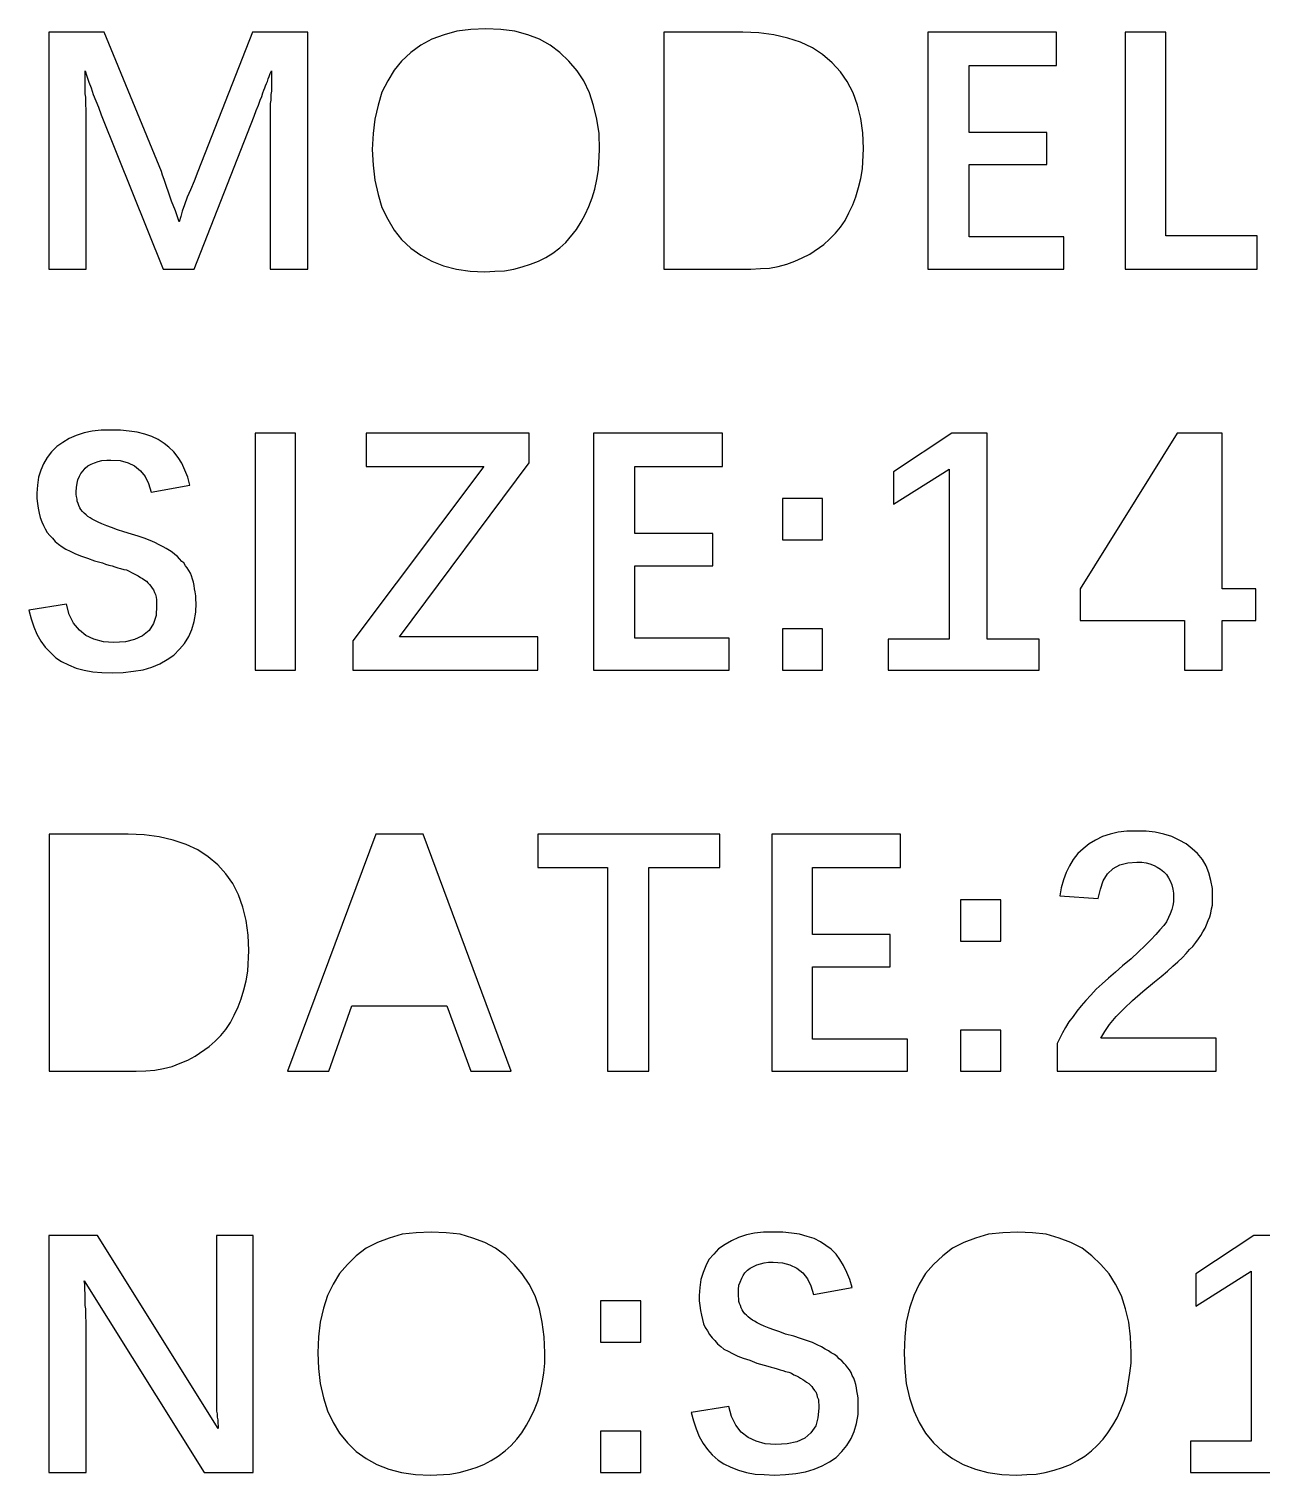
# Model space of a CAD drawing. Extents: x 48 to 223, y -90 to 79.
# Drawn here: x 48.34 to 71.31, y -89.19 to -62.22 of the extents above; entities that cross this region are included whole.
import ezdxf

# ---------------------------------------------------------------- set-up
doc = ezdxf.new("R2010")
doc.units = 0
doc.header["$MEASUREMENT"] = 0
doc.layers.get('0').update_dxf_attribs({"linetype": 'CONTINUOUS'})

msp = doc.modelspace()

# ---------------------------------------------------------------- linework, layer by layer
for points in [[(50.81, -64.88), (49.74, -62.28), (49.74, -62.28), (48.71, -62.28), (48.71, -62.28), (48.71, -66.7), (48.71, -66.7), (49.41, -66.7), (49.41, -66.7), (49.41, -63.77), (49.41, -63.77), (49.41, -63.71), (49.41, -63.71), (49.4, -63.65), (49.4, -63.65), (49.4, -63.6), (49.4, -63.6), (49.4, -63.54), (49.4, -63.54), (49.4, -63.49), (49.4, -63.49), (49.39, -63.43), (49.39, -63.43), (49.39, -63.38), (49.39, -63.38), (49.39, -63.33), (49.39, -63.33), (49.39, -63.27), (49.39, -63.27), (49.39, -63.21), (49.39, -63.21), (49.39, -63.16), (49.39, -63.16), (49.39, -63.1), (49.39, -63.1), (49.39, -63.05), (49.39, -63.05), (49.39, -63), (49.39, -63), (49.42, -63.1), (49.42, -63.1), (49.46, -63.21), (49.46, -63.21), (49.5, -63.32), (49.5, -63.32), (49.54, -63.44), (49.54, -63.44), (49.59, -63.56), (49.59, -63.56), (49.64, -63.68), (49.64, -63.68), (49.69, -63.82), (49.69, -63.82), (50.84, -66.7), (50.84, -66.7), (51.42, -66.7), (51.42, -66.7), (52.54, -63.85), (52.54, -63.85), (52.58, -63.74), (52.58, -63.74), (52.62, -63.64), (52.62, -63.64), (52.65, -63.55), (52.65, -63.55), (52.68, -63.48), (52.68, -63.48), (52.7, -63.41), (52.7, -63.41), (52.72, -63.36), (52.72, -63.36), (52.74, -63.32), (52.74, -63.32), (52.75, -63.28), (52.75, -63.28), (52.77, -63.24), (52.77, -63.24), (52.79, -63.2), (52.79, -63.2), (52.8, -63.15), (52.8, -63.15), (52.82, -63.11), (52.82, -63.11), (52.84, -63.05), (52.84, -63.05), (52.86, -63), (52.86, -63), (52.86, -63.05), (52.86, -63.05), (52.86, -63.1), (52.86, -63.1), (52.86, -63.16), (52.86, -63.16), (52.86, -63.21), (52.86, -63.21), (52.86, -63.27), (52.86, -63.27), (52.86, -63.33), (52.86, -63.33), (52.86, -63.38), (52.86, -63.38), (52.85, -63.44), (52.85, -63.44), (52.85, -63.49), (52.85, -63.49), (52.85, -63.55), (52.85, -63.55), (52.84, -63.61), (52.84, -63.61), (52.84, -63.66), (52.84, -63.66), (52.84, -63.71), (52.84, -63.71), (52.84, -63.77), (52.84, -63.77), (52.84, -66.7), (52.84, -66.7), (53.54, -66.7), (53.54, -66.7), (53.54, -62.28), (53.54, -62.28), (52.51, -62.28), (52.51, -62.28), (51.49, -64.88), (51.49, -64.88), (51.42, -65.06), (51.42, -65.06), (51.35, -65.22), (51.35, -65.22), (51.29, -65.36), (51.29, -65.36), (51.24, -65.5), (51.24, -65.5), (51.2, -65.62), (51.2, -65.62), (51.17, -65.72), (51.17, -65.72), (51.14, -65.82), (51.14, -65.82), (51.07, -65.61), (51.07, -65.61), (51, -65.43), (51, -65.43), (50.95, -65.28), (50.95, -65.28), (50.9, -65.14), (50.9, -65.14), (50.86, -65.03), (50.86, -65.03), (50.83, -64.95), (50.83, -64.95), (50.81, -64.88)], [(56.86, -62.22), (56.58, -62.23), (56.58, -62.23), (56.32, -62.26), (56.32, -62.26), (56.08, -62.33), (56.08, -62.33), (55.85, -62.41), (55.85, -62.41), (55.65, -62.52), (55.65, -62.52), (55.46, -62.66), (55.46, -62.66), (55.29, -62.82), (55.29, -62.82), (55.15, -62.99), (55.15, -62.99), (55.03, -63.19), (55.03, -63.19), (54.92, -63.4), (54.92, -63.4), (54.85, -63.64), (54.85, -63.64), (54.79, -63.9), (54.79, -63.9), (54.76, -64.17), (54.76, -64.17), (54.74, -64.47), (54.74, -64.47), (54.76, -64.76), (54.76, -64.76), (54.79, -65.04), (54.79, -65.04), (54.85, -65.31), (54.85, -65.31), (54.92, -65.55), (54.92, -65.55), (55.03, -65.77), (55.03, -65.77), (55.15, -65.97), (55.15, -65.97), (55.29, -66.15), (55.29, -66.15), (55.46, -66.31), (55.46, -66.31), (55.65, -66.44), (55.65, -66.44), (55.85, -66.55), (55.85, -66.55), (56.07, -66.64), (56.07, -66.64), (56.31, -66.7), (56.31, -66.7), (56.57, -66.74), (56.57, -66.74), (56.84, -66.75), (56.84, -66.75), (57.03, -66.74), (57.03, -66.74), (57.21, -66.73), (57.21, -66.73), (57.38, -66.7), (57.38, -66.7), (57.54, -66.66), (57.54, -66.66), (57.69, -66.61), (57.69, -66.61), (57.84, -66.55), (57.84, -66.55), (57.98, -66.48), (57.98, -66.48), (58.11, -66.4), (58.11, -66.4), (58.24, -66.3), (58.24, -66.3), (58.35, -66.2), (58.35, -66.2), (58.55, -65.96), (58.55, -65.96), (58.64, -65.82), (58.64, -65.82), (58.71, -65.68), (58.71, -65.68), (58.78, -65.53), (58.78, -65.53), (58.84, -65.37), (58.84, -65.37), (58.89, -65.21), (58.89, -65.21), (58.93, -65.03), (58.93, -65.03), (58.96, -64.85), (58.96, -64.85), (58.98, -64.47), (58.98, -64.47), (58.97, -64.17), (58.97, -64.17), (58.93, -63.9), (58.93, -63.9), (58.87, -63.65), (58.87, -63.65), (58.79, -63.41), (58.79, -63.41), (58.69, -63.19), (58.69, -63.19), (58.56, -63), (58.56, -63), (58.41, -62.82), (58.41, -62.82), (58.24, -62.66), (58.24, -62.66), (58.06, -62.52), (58.06, -62.52), (57.86, -62.41), (57.86, -62.41), (57.64, -62.33), (57.64, -62.33), (57.4, -62.26), (57.4, -62.26), (57.14, -62.23), (57.14, -62.23), (56.86, -62.22)], [(61.65, -62.28), (60.18, -62.28), (60.18, -62.28), (60.18, -66.7), (60.18, -66.7), (61.8, -66.7), (61.8, -66.7), (61.98, -66.69), (61.98, -66.69), (62.15, -66.68), (62.15, -66.68), (62.31, -66.65), (62.31, -66.65), (62.47, -66.61), (62.47, -66.61), (62.62, -66.55), (62.62, -66.55), (62.76, -66.49), (62.76, -66.49), (62.9, -66.42), (62.9, -66.42), (63.16, -66.24), (63.16, -66.24), (63.27, -66.14), (63.27, -66.14), (63.38, -66.03), (63.38, -66.03), (63.47, -65.92), (63.47, -65.92), (63.56, -65.79), (63.56, -65.79), (63.63, -65.65), (63.63, -65.65), (63.7, -65.5), (63.7, -65.5), (63.76, -65.35), (63.76, -65.35), (63.81, -65.18), (63.81, -65.18), (63.85, -65.01), (63.85, -65.01), (63.88, -64.83), (63.88, -64.83), (63.9, -64.45), (63.9, -64.45), (63.89, -64.16), (63.89, -64.16), (63.85, -63.89), (63.85, -63.89), (63.79, -63.64), (63.79, -63.64), (63.71, -63.41), (63.71, -63.41), (63.6, -63.2), (63.6, -63.2), (63.47, -63.02), (63.47, -63.02), (63.32, -62.85), (63.32, -62.85), (63.14, -62.7), (63.14, -62.7), (62.95, -62.57), (62.95, -62.57), (62.73, -62.47), (62.73, -62.47), (62.49, -62.39), (62.49, -62.39), (62.23, -62.33), (62.23, -62.33), (61.95, -62.29), (61.95, -62.29), (61.65, -62.28)], [(65.1, -66.7), (67.64, -66.7), (67.64, -66.7), (67.64, -66.1), (67.64, -66.1), (65.87, -66.1), (65.87, -66.1), (65.87, -64.75), (65.87, -64.75), (67.32, -64.75), (67.32, -64.75), (67.32, -64.15), (67.32, -64.15), (65.87, -64.15), (65.87, -64.15), (65.87, -62.9), (65.87, -62.9), (67.5, -62.9), (67.5, -62.9), (67.5, -62.28), (67.5, -62.28), (65.1, -62.28), (65.1, -62.28), (65.1, -66.7)], [(69.54, -66.08), (69.54, -62.28), (69.54, -62.28), (68.78, -62.28), (68.78, -62.28), (68.78, -66.7), (68.78, -66.7), (71.24, -66.7), (71.24, -66.7), (71.24, -66.08), (71.24, -66.08), (69.54, -66.08)], [(51.45, -73.1), (51.46, -72.93), (51.46, -72.93), (51.45, -72.86), (51.45, -72.86), (51.45, -72.79), (51.45, -72.79), (51.44, -72.72), (51.44, -72.72), (51.43, -72.66), (51.43, -72.66), (51.42, -72.6), (51.42, -72.6), (51.41, -72.54), (51.41, -72.54), (51.39, -72.48), (51.39, -72.48), (51.37, -72.42), (51.37, -72.42), (51.35, -72.37), (51.35, -72.37), (51.32, -72.32), (51.32, -72.32), (51.29, -72.27), (51.29, -72.27), (51.26, -72.23), (51.26, -72.23), (51.23, -72.18), (51.23, -72.18), (51.19, -72.15), (51.19, -72.15), (51.15, -72.1), (51.15, -72.1), (51.11, -72.06), (51.11, -72.06), (51.06, -72.02), (51.06, -72.02), (51.01, -71.98), (51.01, -71.98), (50.96, -71.95), (50.96, -71.95), (50.9, -71.91), (50.9, -71.91), (50.84, -71.88), (50.84, -71.88), (50.77, -71.84), (50.77, -71.84), (50.69, -71.8), (50.69, -71.8), (50.6, -71.76), (50.6, -71.76), (50.49, -71.72), (50.49, -71.72), (50.38, -71.68), (50.38, -71.68), (50.25, -71.64), (50.25, -71.64), (50.11, -71.6), (50.11, -71.6), (49.99, -71.56), (49.99, -71.56), (49.88, -71.52), (49.88, -71.52), (49.79, -71.49), (49.79, -71.49), (49.7, -71.45), (49.7, -71.45), (49.63, -71.42), (49.63, -71.42), (49.57, -71.39), (49.57, -71.39), (49.52, -71.36), (49.52, -71.36), (49.48, -71.34), (49.48, -71.34), (49.44, -71.31), (49.44, -71.31), (49.41, -71.28), (49.41, -71.28), (49.37, -71.25), (49.37, -71.25), (49.34, -71.22), (49.34, -71.22), (49.31, -71.18), (49.31, -71.18), (49.29, -71.15), (49.29, -71.15), (49.27, -71.11), (49.27, -71.11), (49.26, -71.07), (49.26, -71.07), (49.24, -71.03), (49.24, -71.03), (49.24, -70.99), (49.24, -70.99), (49.23, -70.94), (49.23, -70.94), (49.22, -70.9), (49.22, -70.9), (49.22, -70.85), (49.22, -70.85), (49.23, -70.77), (49.23, -70.77), (49.24, -70.69), (49.24, -70.69), (49.25, -70.63), (49.25, -70.63), (49.28, -70.56), (49.28, -70.56), (49.31, -70.51), (49.31, -70.51), (49.35, -70.46), (49.35, -70.46), (49.39, -70.41), (49.39, -70.41), (49.44, -70.37), (49.44, -70.37), (49.5, -70.34), (49.5, -70.34), (49.56, -70.31), (49.56, -70.31), (49.63, -70.29), (49.63, -70.29), (49.7, -70.27), (49.7, -70.27), (49.79, -70.26), (49.79, -70.26), (49.87, -70.26), (49.87, -70.26), (50.04, -70.27), (50.04, -70.27), (50.19, -70.31), (50.19, -70.31), (50.31, -70.37), (50.31, -70.37), (50.42, -70.46), (50.42, -70.46), (50.51, -70.57), (50.51, -70.57), (50.57, -70.7), (50.57, -70.7), (50.62, -70.86), (50.62, -70.86), (51.34, -70.73), (51.34, -70.73), (51.3, -70.58), (51.3, -70.58), (51.25, -70.45), (51.25, -70.45), (51.19, -70.32), (51.19, -70.32), (51.12, -70.21), (51.12, -70.21), (51.04, -70.11), (51.04, -70.11), (50.95, -70.02), (50.95, -70.02), (50.86, -69.95), (50.86, -69.95), (50.75, -69.88), (50.75, -69.88), (50.63, -69.82), (50.63, -69.82), (50.5, -69.78), (50.5, -69.78), (50.36, -69.74), (50.36, -69.74), (50.21, -69.72), (50.21, -69.72), (50.05, -69.7), (50.05, -69.7), (49.87, -69.7), (49.87, -69.7), (49.69, -69.7), (49.69, -69.7), (49.52, -69.72), (49.52, -69.72), (49.37, -69.75), (49.37, -69.75), (49.22, -69.8), (49.22, -69.8), (49.09, -69.86), (49.09, -69.86), (48.97, -69.93), (48.97, -69.93), (48.86, -70.01), (48.86, -70.01), (48.76, -70.11), (48.76, -70.11), (48.68, -70.21), (48.68, -70.21), (48.61, -70.33), (48.61, -70.33), (48.56, -70.45), (48.56, -70.45), (48.52, -70.58), (48.52, -70.58), (48.5, -70.73), (48.5, -70.73), (48.49, -70.88), (48.49, -70.88), (48.49, -70.98), (48.49, -70.98), (48.5, -71.07), (48.5, -71.07), (48.51, -71.16), (48.51, -71.16), (48.53, -71.25), (48.53, -71.25), (48.55, -71.33), (48.55, -71.33), (48.58, -71.41), (48.58, -71.41), (48.61, -71.48), (48.61, -71.48), (48.64, -71.54), (48.64, -71.54), (48.68, -71.61), (48.68, -71.61), (48.73, -71.67), (48.73, -71.67), (48.78, -71.72), (48.78, -71.72), (48.83, -71.78), (48.83, -71.78), (48.89, -71.83), (48.89, -71.83), (48.96, -71.88), (48.96, -71.88), (49.03, -71.92), (49.03, -71.92), (49.11, -71.96), (49.11, -71.96), (49.21, -72.01), (49.21, -72.01), (49.32, -72.05), (49.32, -72.05), (49.43, -72.09), (49.43, -72.09), (49.56, -72.14), (49.56, -72.14), (49.71, -72.18), (49.71, -72.18), (49.77, -72.2), (49.77, -72.2), (49.83, -72.22), (49.83, -72.22), (49.89, -72.23), (49.89, -72.23), (49.94, -72.25), (49.94, -72.25), (50, -72.27), (50, -72.27), (50.05, -72.28), (50.05, -72.28), (50.11, -72.3), (50.11, -72.3), (50.16, -72.31), (50.16, -72.31), (50.21, -72.33), (50.21, -72.33), (50.25, -72.36), (50.25, -72.36), (50.3, -72.38), (50.3, -72.38), (50.34, -72.4), (50.34, -72.4), (50.38, -72.42), (50.38, -72.42), (50.42, -72.45), (50.42, -72.45), (50.46, -72.47), (50.46, -72.47), (50.5, -72.5), (50.5, -72.5), (50.53, -72.52), (50.53, -72.52), (50.56, -72.55), (50.56, -72.55), (50.59, -72.58), (50.59, -72.58), (50.61, -72.61), (50.61, -72.61), (50.64, -72.65), (50.64, -72.65), (50.66, -72.68), (50.66, -72.68), (50.68, -72.73), (50.68, -72.73), (50.7, -72.77), (50.7, -72.77), (50.71, -72.82), (50.71, -72.82), (50.72, -72.87), (50.72, -72.87), (50.72, -72.92), (50.72, -72.92), (50.72, -72.98), (50.72, -72.98), (50.71, -73.16), (50.71, -73.16), (50.66, -73.31), (50.66, -73.31), (50.58, -73.44), (50.58, -73.44), (50.46, -73.54), (50.46, -73.54), (50.31, -73.61), (50.31, -73.61), (50.14, -73.65), (50.14, -73.65), (49.92, -73.66), (49.92, -73.66), (49.73, -73.65), (49.73, -73.65), (49.55, -73.6), (49.55, -73.6), (49.4, -73.53), (49.4, -73.53), (49.28, -73.43), (49.28, -73.43), (49.17, -73.3), (49.17, -73.3), (49.09, -73.14), (49.09, -73.14), (49.04, -72.95), (49.04, -72.95), (48.34, -73.06), (48.34, -73.06), (48.38, -73.22), (48.38, -73.22), (48.43, -73.37), (48.43, -73.37), (48.49, -73.51), (48.49, -73.51), (48.56, -73.64), (48.56, -73.64), (48.64, -73.75), (48.64, -73.75), (48.74, -73.85), (48.74, -73.85), (48.84, -73.95), (48.84, -73.95), (48.95, -74.02), (48.95, -74.02), (49.08, -74.08), (49.08, -74.08), (49.22, -74.14), (49.22, -74.14), (49.37, -74.18), (49.37, -74.18), (49.53, -74.21), (49.53, -74.21), (49.7, -74.22), (49.7, -74.22), (49.89, -74.23), (49.89, -74.23), (50.1, -74.22), (50.1, -74.22), (50.29, -74.2), (50.29, -74.2), (50.47, -74.17), (50.47, -74.17), (50.63, -74.12), (50.63, -74.12), (50.78, -74.06), (50.78, -74.06), (50.92, -73.98), (50.92, -73.98), (51.04, -73.9), (51.04, -73.9), (51.15, -73.79), (51.15, -73.79), (51.24, -73.68), (51.24, -73.68), (51.32, -73.55), (51.32, -73.55), (51.38, -73.42), (51.38, -73.42), (51.42, -73.27), (51.42, -73.27), (51.45, -73.1)], [(52.56, -74.18), (53.31, -74.18), (53.31, -74.18), (53.31, -69.76), (53.31, -69.76), (52.56, -69.76), (52.56, -69.76), (52.56, -74.18)], [(54.38, -73.63), (54.38, -74.18), (54.38, -74.18), (57.83, -74.18), (57.83, -74.18), (57.83, -73.56), (57.83, -73.56), (55.25, -73.56), (55.25, -73.56), (57.67, -70.31), (57.67, -70.31), (57.67, -69.76), (57.67, -69.76), (54.63, -69.76), (54.63, -69.76), (54.63, -70.38), (54.63, -70.38), (56.82, -70.38), (56.82, -70.38), (54.38, -73.63)], [(58.87, -74.18), (61.4, -74.18), (61.4, -74.18), (61.4, -73.58), (61.4, -73.58), (59.64, -73.58), (59.64, -73.58), (59.64, -72.23), (59.64, -72.23), (61.09, -72.23), (61.09, -72.23), (61.09, -71.63), (61.09, -71.63), (59.64, -71.63), (59.64, -71.63), (59.64, -70.38), (59.64, -70.38), (61.27, -70.38), (61.27, -70.38), (61.27, -69.76), (61.27, -69.76), (58.87, -69.76), (58.87, -69.76), (58.87, -74.18)], [(65.5, -73.6), (64.36, -73.6), (64.36, -73.6), (64.36, -74.18), (64.36, -74.18), (67.18, -74.18), (67.18, -74.18), (67.18, -73.6), (67.18, -73.6), (66.21, -73.6), (66.21, -73.6), (66.21, -69.76), (66.21, -69.76), (65.55, -69.76), (65.55, -69.76), (64.46, -70.48), (64.46, -70.48), (64.46, -71.08), (64.46, -71.08), (65.5, -70.43), (65.5, -70.43), (65.5, -73.6)], [(70.59, -69.76), (69.75, -69.76), (69.75, -69.76), (67.94, -72.66), (67.94, -72.66), (67.94, -73.25), (67.94, -73.25), (69.89, -73.25), (69.89, -73.25), (69.89, -74.18), (69.89, -74.18), (70.59, -74.18), (70.59, -74.18), (70.59, -73.25), (70.59, -73.25), (71.22, -73.25), (71.22, -73.25), (71.22, -72.66), (71.22, -72.66), (70.59, -72.66), (70.59, -72.66), (70.59, -69.76)], [(62.39, -70.98), (62.39, -71.75), (62.39, -71.75), (63.14, -71.75), (63.14, -71.75), (63.14, -70.98), (63.14, -70.98), (62.39, -70.98)], [(62.39, -73.41), (62.39, -74.18), (62.39, -74.18), (63.14, -74.18), (63.14, -74.18), (63.14, -73.41), (63.14, -73.41), (62.39, -73.41)], [(50.19, -77.24), (48.72, -77.24), (48.72, -77.24), (48.72, -81.66), (48.72, -81.66), (50.34, -81.66), (50.34, -81.66), (50.52, -81.65), (50.52, -81.65), (50.69, -81.64), (50.69, -81.64), (50.85, -81.61), (50.85, -81.61), (51.01, -81.57), (51.01, -81.57), (51.16, -81.51), (51.16, -81.51), (51.3, -81.45), (51.3, -81.45), (51.44, -81.38), (51.44, -81.38), (51.7, -81.2), (51.7, -81.2), (51.81, -81.1), (51.81, -81.1), (51.92, -80.99), (51.92, -80.99), (52.01, -80.88), (52.01, -80.88), (52.1, -80.75), (52.1, -80.75), (52.17, -80.61), (52.17, -80.61), (52.24, -80.46), (52.24, -80.46), (52.3, -80.31), (52.3, -80.31), (52.35, -80.14), (52.35, -80.14), (52.39, -79.97), (52.39, -79.97), (52.42, -79.79), (52.42, -79.79), (52.44, -79.41), (52.44, -79.41), (52.43, -79.12), (52.43, -79.12), (52.39, -78.85), (52.39, -78.85), (52.33, -78.6), (52.33, -78.6), (52.25, -78.37), (52.25, -78.37), (52.14, -78.16), (52.14, -78.16), (52.01, -77.98), (52.01, -77.98), (51.86, -77.81), (51.86, -77.81), (51.68, -77.66), (51.68, -77.66), (51.49, -77.53), (51.49, -77.53), (51.27, -77.43), (51.27, -77.43), (51.03, -77.35), (51.03, -77.35), (50.77, -77.29), (50.77, -77.29), (50.49, -77.25), (50.49, -77.25), (50.19, -77.24)], [(55.69, -77.24), (54.81, -77.24), (54.81, -77.24), (53.16, -81.66), (53.16, -81.66), (53.93, -81.66), (53.93, -81.66), (54.36, -80.44), (54.36, -80.44), (56.13, -80.44), (56.13, -80.44), (56.58, -81.66), (56.58, -81.66), (57.33, -81.66), (57.33, -81.66), (55.69, -77.24)], [(61.22, -77.86), (61.22, -77.24), (61.22, -77.24), (57.83, -77.24), (57.83, -77.24), (57.83, -77.86), (57.83, -77.86), (59.13, -77.86), (59.13, -77.86), (59.13, -81.66), (59.13, -81.66), (59.9, -81.66), (59.9, -81.66), (59.9, -77.86), (59.9, -77.86), (61.22, -77.86)], [(62.19, -81.66), (64.72, -81.66), (64.72, -81.66), (64.72, -81.06), (64.72, -81.06), (62.95, -81.06), (62.95, -81.06), (62.95, -79.71), (62.95, -79.71), (64.4, -79.71), (64.4, -79.71), (64.4, -79.11), (64.4, -79.11), (62.95, -79.11), (62.95, -79.11), (62.95, -77.86), (62.95, -77.86), (64.59, -77.86), (64.59, -77.86), (64.59, -77.24), (64.59, -77.24), (62.19, -77.24), (62.19, -77.24), (62.19, -81.66)], [(67.51, -81.14), (67.51, -81.66), (67.51, -81.66), (70.48, -81.66), (70.48, -81.66), (70.48, -81.04), (70.48, -81.04), (68.33, -81.04), (68.33, -81.04), (68.4, -80.92), (68.4, -80.92), (68.49, -80.79), (68.49, -80.79), (68.61, -80.64), (68.61, -80.64), (68.76, -80.49), (68.76, -80.49), (68.92, -80.34), (68.92, -80.34), (69.11, -80.17), (69.11, -80.17), (69.33, -79.99), (69.33, -79.99), (69.45, -79.89), (69.45, -79.89), (69.57, -79.79), (69.57, -79.79), (69.67, -79.7), (69.67, -79.7), (69.76, -79.62), (69.76, -79.62), (69.85, -79.54), (69.85, -79.54), (69.92, -79.46), (69.92, -79.46), (69.98, -79.39), (69.98, -79.39), (70.04, -79.33), (70.04, -79.33), (70.1, -79.26), (70.1, -79.26), (70.15, -79.19), (70.15, -79.19), (70.19, -79.13), (70.19, -79.13), (70.23, -79.06), (70.23, -79.06), (70.27, -78.99), (70.27, -78.99), (70.3, -78.93), (70.3, -78.93), (70.33, -78.85), (70.33, -78.85), (70.36, -78.78), (70.36, -78.78), (70.38, -78.71), (70.38, -78.71), (70.39, -78.63), (70.39, -78.63), (70.41, -78.56), (70.41, -78.56), (70.41, -78.48), (70.41, -78.48), (70.41, -78.41), (70.41, -78.41), (70.41, -78.25), (70.41, -78.25), (70.38, -78.1), (70.38, -78.1), (70.34, -77.96), (70.34, -77.96), (70.29, -77.83), (70.29, -77.83), (70.22, -77.71), (70.22, -77.71), (70.13, -77.6), (70.13, -77.6), (70.03, -77.51), (70.03, -77.51), (69.92, -77.42), (69.92, -77.42), (69.79, -77.35), (69.79, -77.35), (69.65, -77.28), (69.65, -77.28), (69.5, -77.24), (69.5, -77.24), (69.34, -77.2), (69.34, -77.2), (69.17, -77.18), (69.17, -77.18), (68.98, -77.18), (68.98, -77.18), (68.81, -77.18), (68.81, -77.18), (68.65, -77.2), (68.65, -77.2), (68.5, -77.24), (68.5, -77.24), (68.36, -77.28), (68.36, -77.28), (68.23, -77.35), (68.23, -77.35), (68.11, -77.42), (68.11, -77.42), (68, -77.51), (68, -77.51), (67.9, -77.6), (67.9, -77.6), (67.81, -77.71), (67.81, -77.71), (67.74, -77.83), (67.74, -77.83), (67.68, -77.95), (67.68, -77.95), (67.63, -78.09), (67.63, -78.09), (67.59, -78.24), (67.59, -78.24), (67.56, -78.39), (67.56, -78.39), (68.28, -78.44), (68.28, -78.44), (68.32, -78.26), (68.32, -78.26), (68.37, -78.11), (68.37, -78.11), (68.45, -77.98), (68.45, -77.98), (68.56, -77.88), (68.56, -77.88), (68.68, -77.81), (68.68, -77.81), (68.83, -77.77), (68.83, -77.77), (69, -77.76), (69, -77.76), (69.09, -77.76), (69.09, -77.76), (69.17, -77.77), (69.17, -77.77), (69.24, -77.79), (69.24, -77.79), (69.32, -77.82), (69.32, -77.82), (69.38, -77.85), (69.38, -77.85), (69.44, -77.89), (69.44, -77.89), (69.5, -77.94), (69.5, -77.94), (69.55, -77.99), (69.55, -77.99), (69.59, -78.05), (69.59, -78.05), (69.62, -78.11), (69.62, -78.11), (69.65, -78.18), (69.65, -78.18), (69.67, -78.26), (69.67, -78.26), (69.68, -78.34), (69.68, -78.34), (69.68, -78.43), (69.68, -78.43), (69.68, -78.5), (69.68, -78.5), (69.67, -78.57), (69.67, -78.57), (69.65, -78.64), (69.65, -78.64), (69.62, -78.72), (69.62, -78.72), (69.59, -78.79), (69.59, -78.79), (69.55, -78.87), (69.55, -78.87), (69.5, -78.94), (69.5, -78.94), (69.43, -79.02), (69.43, -79.02), (69.35, -79.11), (69.35, -79.11), (69.26, -79.21), (69.26, -79.21), (69.15, -79.32), (69.15, -79.32), (69.03, -79.43), (69.03, -79.43), (68.89, -79.56), (68.89, -79.56), (68.73, -79.69), (68.73, -79.69), (68.6, -79.81), (68.6, -79.81), (68.47, -79.92), (68.47, -79.92), (68.35, -80.03), (68.35, -80.03), (68.24, -80.13), (68.24, -80.13), (68.14, -80.24), (68.14, -80.24), (68.05, -80.34), (68.05, -80.34), (67.96, -80.44), (67.96, -80.44), (67.88, -80.54), (67.88, -80.54), (67.81, -80.64), (67.81, -80.64), (67.73, -80.74), (67.73, -80.74), (67.67, -80.84), (67.67, -80.84), (67.61, -80.94), (67.61, -80.94), (67.56, -81.04), (67.56, -81.04), (67.51, -81.14)], [(65.71, -78.46), (65.71, -79.23), (65.71, -79.23), (66.46, -79.23), (66.46, -79.23), (66.46, -78.46), (66.46, -78.46), (65.71, -78.46)], [(65.71, -80.89), (65.71, -81.66), (65.71, -81.66), (66.46, -81.66), (66.46, -81.66), (66.46, -80.89), (66.46, -80.89), (65.71, -80.89)], [(55.84, -84.66), (55.56, -84.67), (55.56, -84.67), (55.3, -84.7), (55.3, -84.7), (55.06, -84.77), (55.06, -84.77), (54.84, -84.85), (54.84, -84.85), (54.63, -84.96), (54.63, -84.96), (54.44, -85.1), (54.44, -85.1), (54.28, -85.26), (54.28, -85.26), (54.13, -85.43), (54.13, -85.43), (54.01, -85.63), (54.01, -85.63), (53.91, -85.84), (53.91, -85.84), (53.83, -86.08), (53.83, -86.08), (53.77, -86.34), (53.77, -86.34), (53.74, -86.61), (53.74, -86.61), (53.73, -86.91), (53.73, -86.91), (53.74, -87.2), (53.74, -87.2), (53.77, -87.48), (53.77, -87.48), (53.83, -87.75), (53.83, -87.75), (53.91, -87.99), (53.91, -87.99), (54.01, -88.21), (54.01, -88.21), (54.13, -88.41), (54.13, -88.41), (54.28, -88.59), (54.28, -88.59), (54.44, -88.75), (54.44, -88.75), (54.63, -88.88), (54.63, -88.88), (54.83, -88.99), (54.83, -88.99), (55.05, -89.08), (55.05, -89.08), (55.29, -89.14), (55.29, -89.14), (55.55, -89.18), (55.55, -89.18), (55.83, -89.19), (55.83, -89.19), (56.19, -89.17), (56.19, -89.17), (56.36, -89.14), (56.36, -89.14), (56.52, -89.1), (56.52, -89.1), (56.68, -89.05), (56.68, -89.05), (56.82, -88.99), (56.82, -88.99), (56.96, -88.92), (56.96, -88.92), (57.09, -88.84), (57.09, -88.84), (57.22, -88.74), (57.22, -88.74), (57.33, -88.64), (57.33, -88.64), (57.44, -88.52), (57.44, -88.52), (57.53, -88.4), (57.53, -88.4), (57.62, -88.26), (57.62, -88.26), (57.69, -88.12), (57.69, -88.12), (57.77, -87.97), (57.77, -87.97), (57.83, -87.81), (57.83, -87.81), (57.87, -87.65), (57.87, -87.65), (57.91, -87.47), (57.91, -87.47), (57.94, -87.29), (57.94, -87.29), (57.96, -87.1), (57.96, -87.1), (57.96, -86.91), (57.96, -86.91), (57.95, -86.61), (57.95, -86.61), (57.91, -86.34), (57.91, -86.34), (57.86, -86.09), (57.86, -86.09), (57.78, -85.85), (57.78, -85.85), (57.67, -85.63), (57.67, -85.63), (57.54, -85.44), (57.54, -85.44), (57.39, -85.26), (57.39, -85.26), (57.23, -85.1), (57.23, -85.1), (57.04, -84.96), (57.04, -84.96), (56.84, -84.85), (56.84, -84.85), (56.62, -84.77), (56.62, -84.77), (56.38, -84.7), (56.38, -84.7), (56.12, -84.67), (56.12, -84.67), (55.84, -84.66)], [(63.8, -88.06), (63.8, -87.89), (63.8, -87.89), (63.8, -87.82), (63.8, -87.82), (63.8, -87.75), (63.8, -87.75), (63.79, -87.68), (63.79, -87.68), (63.78, -87.62), (63.78, -87.62), (63.77, -87.56), (63.77, -87.56), (63.76, -87.5), (63.76, -87.5), (63.74, -87.44), (63.74, -87.44), (63.72, -87.38), (63.72, -87.38), (63.69, -87.33), (63.69, -87.33), (63.67, -87.28), (63.67, -87.28), (63.64, -87.23), (63.64, -87.23), (63.61, -87.19), (63.61, -87.19), (63.57, -87.14), (63.57, -87.14), (63.54, -87.11), (63.54, -87.11), (63.5, -87.06), (63.5, -87.06), (63.45, -87.02), (63.45, -87.02), (63.41, -86.98), (63.41, -86.98), (63.36, -86.94), (63.36, -86.94), (63.3, -86.91), (63.3, -86.91), (63.25, -86.87), (63.25, -86.87), (63.19, -86.84), (63.19, -86.84), (63.12, -86.8), (63.12, -86.8), (63.04, -86.76), (63.04, -86.76), (62.95, -86.72), (62.95, -86.72), (62.84, -86.68), (62.84, -86.68), (62.73, -86.64), (62.73, -86.64), (62.6, -86.6), (62.6, -86.6), (62.45, -86.56), (62.45, -86.56), (62.34, -86.52), (62.34, -86.52), (62.23, -86.48), (62.23, -86.48), (62.14, -86.45), (62.14, -86.45), (62.05, -86.41), (62.05, -86.41), (61.98, -86.38), (61.98, -86.38), (61.92, -86.35), (61.92, -86.35), (61.87, -86.32), (61.87, -86.32), (61.83, -86.3), (61.83, -86.3), (61.79, -86.27), (61.79, -86.27), (61.75, -86.24), (61.75, -86.24), (61.72, -86.21), (61.72, -86.21), (61.69, -86.18), (61.69, -86.18), (61.66, -86.14), (61.66, -86.14), (61.64, -86.11), (61.64, -86.11), (61.62, -86.07), (61.62, -86.07), (61.61, -86.03), (61.61, -86.03), (61.59, -85.99), (61.59, -85.99), (61.58, -85.95), (61.58, -85.95), (61.58, -85.9), (61.58, -85.9), (61.57, -85.86), (61.57, -85.86), (61.57, -85.81), (61.57, -85.81), (61.57, -85.73), (61.57, -85.73), (61.58, -85.65), (61.58, -85.65), (61.6, -85.59), (61.6, -85.59), (61.63, -85.52), (61.63, -85.52), (61.66, -85.47), (61.66, -85.47), (61.69, -85.42), (61.69, -85.42), (61.74, -85.37), (61.74, -85.37), (61.79, -85.33), (61.79, -85.33), (61.85, -85.3), (61.85, -85.3), (61.91, -85.27), (61.91, -85.27), (61.98, -85.25), (61.98, -85.25), (62.05, -85.23), (62.05, -85.23), (62.13, -85.22), (62.13, -85.22), (62.22, -85.22), (62.22, -85.22), (62.39, -85.23), (62.39, -85.23), (62.53, -85.27), (62.53, -85.27), (62.66, -85.33), (62.66, -85.33), (62.77, -85.42), (62.77, -85.42), (62.86, -85.53), (62.86, -85.53), (62.92, -85.66), (62.92, -85.66), (62.97, -85.82), (62.97, -85.82), (63.69, -85.69), (63.69, -85.69), (63.65, -85.54), (63.65, -85.54), (63.59, -85.41), (63.59, -85.41), (63.53, -85.28), (63.53, -85.28), (63.46, -85.17), (63.46, -85.17), (63.39, -85.07), (63.39, -85.07), (63.3, -84.98), (63.3, -84.98), (63.2, -84.91), (63.2, -84.91), (63.1, -84.84), (63.1, -84.84), (62.98, -84.78), (62.98, -84.78), (62.85, -84.74), (62.85, -84.74), (62.71, -84.7), (62.71, -84.7), (62.56, -84.68), (62.56, -84.68), (62.4, -84.66), (62.4, -84.66), (62.22, -84.66), (62.22, -84.66), (62.04, -84.66), (62.04, -84.66), (61.87, -84.68), (61.87, -84.68), (61.72, -84.71), (61.72, -84.71), (61.57, -84.76), (61.57, -84.76), (61.44, -84.82), (61.44, -84.82), (61.32, -84.89), (61.32, -84.89), (61.2, -84.97), (61.2, -84.97), (61.11, -85.07), (61.11, -85.07), (61.02, -85.17), (61.02, -85.17), (60.96, -85.29), (60.96, -85.29), (60.91, -85.41), (60.91, -85.41), (60.87, -85.54), (60.87, -85.54), (60.85, -85.69), (60.85, -85.69), (60.84, -85.84), (60.84, -85.84), (60.84, -85.94), (60.84, -85.94), (60.85, -86.03), (60.85, -86.03), (60.86, -86.12), (60.86, -86.12), (60.88, -86.21), (60.88, -86.21), (60.9, -86.29), (60.9, -86.29), (60.92, -86.37), (60.92, -86.37), (60.95, -86.44), (60.95, -86.44), (60.99, -86.5), (60.99, -86.5), (61.03, -86.57), (61.03, -86.57), (61.08, -86.63), (61.08, -86.63), (61.13, -86.68), (61.13, -86.68), (61.18, -86.74), (61.18, -86.74), (61.24, -86.79), (61.24, -86.79), (61.3, -86.84), (61.3, -86.84), (61.38, -86.88), (61.38, -86.88), (61.46, -86.92), (61.46, -86.92), (61.56, -86.97), (61.56, -86.97), (61.66, -87.01), (61.66, -87.01), (61.78, -87.05), (61.78, -87.05), (61.91, -87.1), (61.91, -87.1), (62.05, -87.14), (62.05, -87.14), (62.12, -87.16), (62.12, -87.16), (62.18, -87.18), (62.18, -87.18), (62.23, -87.19), (62.23, -87.19), (62.29, -87.21), (62.29, -87.21), (62.35, -87.23), (62.35, -87.23), (62.4, -87.24), (62.4, -87.24), (62.45, -87.26), (62.45, -87.26), (62.51, -87.27), (62.51, -87.27), (62.56, -87.29), (62.56, -87.29), (62.6, -87.32), (62.6, -87.32), (62.65, -87.34), (62.65, -87.34), (62.69, -87.36), (62.69, -87.36), (62.73, -87.38), (62.73, -87.38), (62.77, -87.41), (62.77, -87.41), (62.81, -87.43), (62.81, -87.43), (62.84, -87.46), (62.84, -87.46), (62.88, -87.48), (62.88, -87.48), (62.91, -87.51), (62.91, -87.51), (62.94, -87.54), (62.94, -87.54), (62.96, -87.57), (62.96, -87.57), (62.99, -87.61), (62.99, -87.61), (63.01, -87.64), (63.01, -87.64), (63.03, -87.69), (63.03, -87.69), (63.04, -87.73), (63.04, -87.73), (63.06, -87.78), (63.06, -87.78), (63.06, -87.83), (63.06, -87.83), (63.07, -87.88), (63.07, -87.88), (63.07, -87.94), (63.07, -87.94), (63.05, -88.12), (63.05, -88.12), (63.01, -88.27), (63.01, -88.27), (62.92, -88.4), (62.92, -88.4), (62.81, -88.5), (62.81, -88.5), (62.66, -88.57), (62.66, -88.57), (62.48, -88.61), (62.48, -88.61), (62.27, -88.62), (62.27, -88.62), (62.07, -88.61), (62.07, -88.61), (61.9, -88.56), (61.9, -88.56), (61.75, -88.49), (61.75, -88.49), (61.62, -88.39), (61.62, -88.39), (61.52, -88.26), (61.52, -88.26), (61.44, -88.1), (61.44, -88.1), (61.39, -87.91), (61.39, -87.91), (60.69, -88.02), (60.69, -88.02), (60.73, -88.18), (60.73, -88.18), (60.78, -88.33), (60.78, -88.33), (60.84, -88.47), (60.84, -88.47), (60.91, -88.6), (60.91, -88.6), (60.99, -88.71), (60.99, -88.71), (61.08, -88.81), (61.08, -88.81), (61.19, -88.91), (61.19, -88.91), (61.3, -88.98), (61.3, -88.98), (61.43, -89.04), (61.43, -89.04), (61.57, -89.1), (61.57, -89.1), (61.72, -89.14), (61.72, -89.14), (61.88, -89.17), (61.88, -89.17), (62.05, -89.18), (62.05, -89.18), (62.24, -89.19), (62.24, -89.19), (62.45, -89.18), (62.45, -89.18), (62.64, -89.16), (62.64, -89.16), (62.82, -89.13), (62.82, -89.13), (62.98, -89.08), (62.98, -89.08), (63.13, -89.02), (63.13, -89.02), (63.27, -88.94), (63.27, -88.94), (63.39, -88.86), (63.39, -88.86), (63.5, -88.75), (63.5, -88.75), (63.59, -88.64), (63.59, -88.64), (63.67, -88.51), (63.67, -88.51), (63.73, -88.38), (63.73, -88.38), (63.77, -88.23), (63.77, -88.23), (63.8, -88.06)], [(66.78, -84.66), (66.5, -84.67), (66.5, -84.67), (66.23, -84.7), (66.23, -84.7), (65.99, -84.77), (65.99, -84.77), (65.77, -84.85), (65.77, -84.85), (65.56, -84.96), (65.56, -84.96), (65.38, -85.1), (65.38, -85.1), (65.21, -85.26), (65.21, -85.26), (65.06, -85.43), (65.06, -85.43), (64.94, -85.63), (64.94, -85.63), (64.84, -85.84), (64.84, -85.84), (64.76, -86.08), (64.76, -86.08), (64.7, -86.34), (64.7, -86.34), (64.67, -86.61), (64.67, -86.61), (64.66, -86.91), (64.66, -86.91), (64.67, -87.2), (64.67, -87.2), (64.7, -87.48), (64.7, -87.48), (64.76, -87.75), (64.76, -87.75), (64.84, -87.99), (64.84, -87.99), (64.94, -88.21), (64.94, -88.21), (65.06, -88.41), (65.06, -88.41), (65.21, -88.59), (65.21, -88.59), (65.38, -88.75), (65.38, -88.75), (65.56, -88.88), (65.56, -88.88), (65.76, -88.99), (65.76, -88.99), (65.99, -89.08), (65.99, -89.08), (66.22, -89.14), (66.22, -89.14), (66.48, -89.18), (66.48, -89.18), (66.76, -89.19), (66.76, -89.19), (66.95, -89.18), (66.95, -89.18), (67.12, -89.17), (67.12, -89.17), (67.29, -89.14), (67.29, -89.14), (67.46, -89.1), (67.46, -89.1), (67.61, -89.05), (67.61, -89.05), (67.76, -88.99), (67.76, -88.99), (67.89, -88.92), (67.89, -88.92), (68.03, -88.84), (68.03, -88.84), (68.15, -88.74), (68.15, -88.74), (68.26, -88.64), (68.26, -88.64), (68.37, -88.52), (68.37, -88.52), (68.46, -88.4), (68.46, -88.4), (68.55, -88.26), (68.55, -88.26), (68.63, -88.12), (68.63, -88.12), (68.7, -87.97), (68.7, -87.97), (68.76, -87.81), (68.76, -87.81), (68.81, -87.65), (68.81, -87.65), (68.87, -87.29), (68.87, -87.29), (68.89, -87.1), (68.89, -87.1), (68.89, -86.91), (68.89, -86.91), (68.88, -86.61), (68.88, -86.61), (68.85, -86.34), (68.85, -86.34), (68.79, -86.09), (68.79, -86.09), (68.71, -85.85), (68.71, -85.85), (68.6, -85.63), (68.6, -85.63), (68.48, -85.44), (68.48, -85.44), (68.33, -85.26), (68.33, -85.26), (68.16, -85.1), (68.16, -85.1), (67.98, -84.96), (67.98, -84.96), (67.77, -84.85), (67.77, -84.85), (67.55, -84.77), (67.55, -84.77), (67.31, -84.7), (67.31, -84.7), (67.05, -84.67), (67.05, -84.67), (66.78, -84.66)], [(49.37, -85.57), (51.61, -89.14), (51.61, -89.14), (52.52, -89.14), (52.52, -89.14), (52.52, -84.72), (52.52, -84.72), (51.84, -84.72), (51.84, -84.72), (51.84, -87.46), (51.84, -87.46), (51.84, -87.53), (51.84, -87.53), (51.84, -87.61), (51.84, -87.61), (51.84, -87.68), (51.84, -87.68), (51.84, -87.75), (51.84, -87.75), (51.84, -87.82), (51.84, -87.82), (51.84, -87.88), (51.84, -87.88), (51.84, -87.94), (51.84, -87.94), (51.84, -88), (51.84, -88), (51.85, -88.05), (51.85, -88.05), (51.85, -88.11), (51.85, -88.11), (51.86, -88.16), (51.86, -88.16), (51.86, -88.22), (51.86, -88.22), (51.87, -88.27), (51.87, -88.27), (51.87, -88.32), (51.87, -88.32), (49.62, -84.72), (49.62, -84.72), (48.71, -84.72), (48.71, -84.72), (48.71, -89.14), (48.71, -89.14), (49.41, -89.14), (49.41, -89.14), (49.41, -86.37), (49.41, -86.37), (49.41, -86.31), (49.41, -86.31), (49.4, -86.26), (49.4, -86.26), (49.4, -86.2), (49.4, -86.2), (49.4, -86.14), (49.4, -86.14), (49.4, -86.09), (49.4, -86.09), (49.39, -86.03), (49.39, -86.03), (49.39, -85.97), (49.39, -85.97), (49.39, -85.91), (49.39, -85.91), (49.39, -85.86), (49.39, -85.86), (49.39, -85.8), (49.39, -85.8), (49.38, -85.74), (49.38, -85.74), (49.38, -85.69), (49.38, -85.69), (49.38, -85.63), (49.38, -85.63), (49.37, -85.57)], [(71.13, -88.56), (70, -88.56), (70, -88.56), (70, -89.14), (70, -89.14), (72.81, -89.14), (72.81, -89.14), (72.81, -88.56), (72.81, -88.56), (71.85, -88.56), (71.85, -88.56), (71.85, -84.72), (71.85, -84.72), (71.18, -84.72), (71.18, -84.72), (70.1, -85.44), (70.1, -85.44), (70.1, -86.04), (70.1, -86.04), (71.13, -85.39), (71.13, -85.39), (71.13, -88.56)], [(59, -85.94), (59, -86.71), (59, -86.71), (59.75, -86.71), (59.75, -86.71), (59.75, -85.94), (59.75, -85.94), (59, -85.94)], [(59, -88.37), (59, -89.14), (59, -89.14), (59.75, -89.14), (59.75, -89.14), (59.75, -88.37), (59.75, -88.37), (59, -88.37)]]:
    msp.add_lwpolyline(points)

doc.saveas('drawing.dxf')
